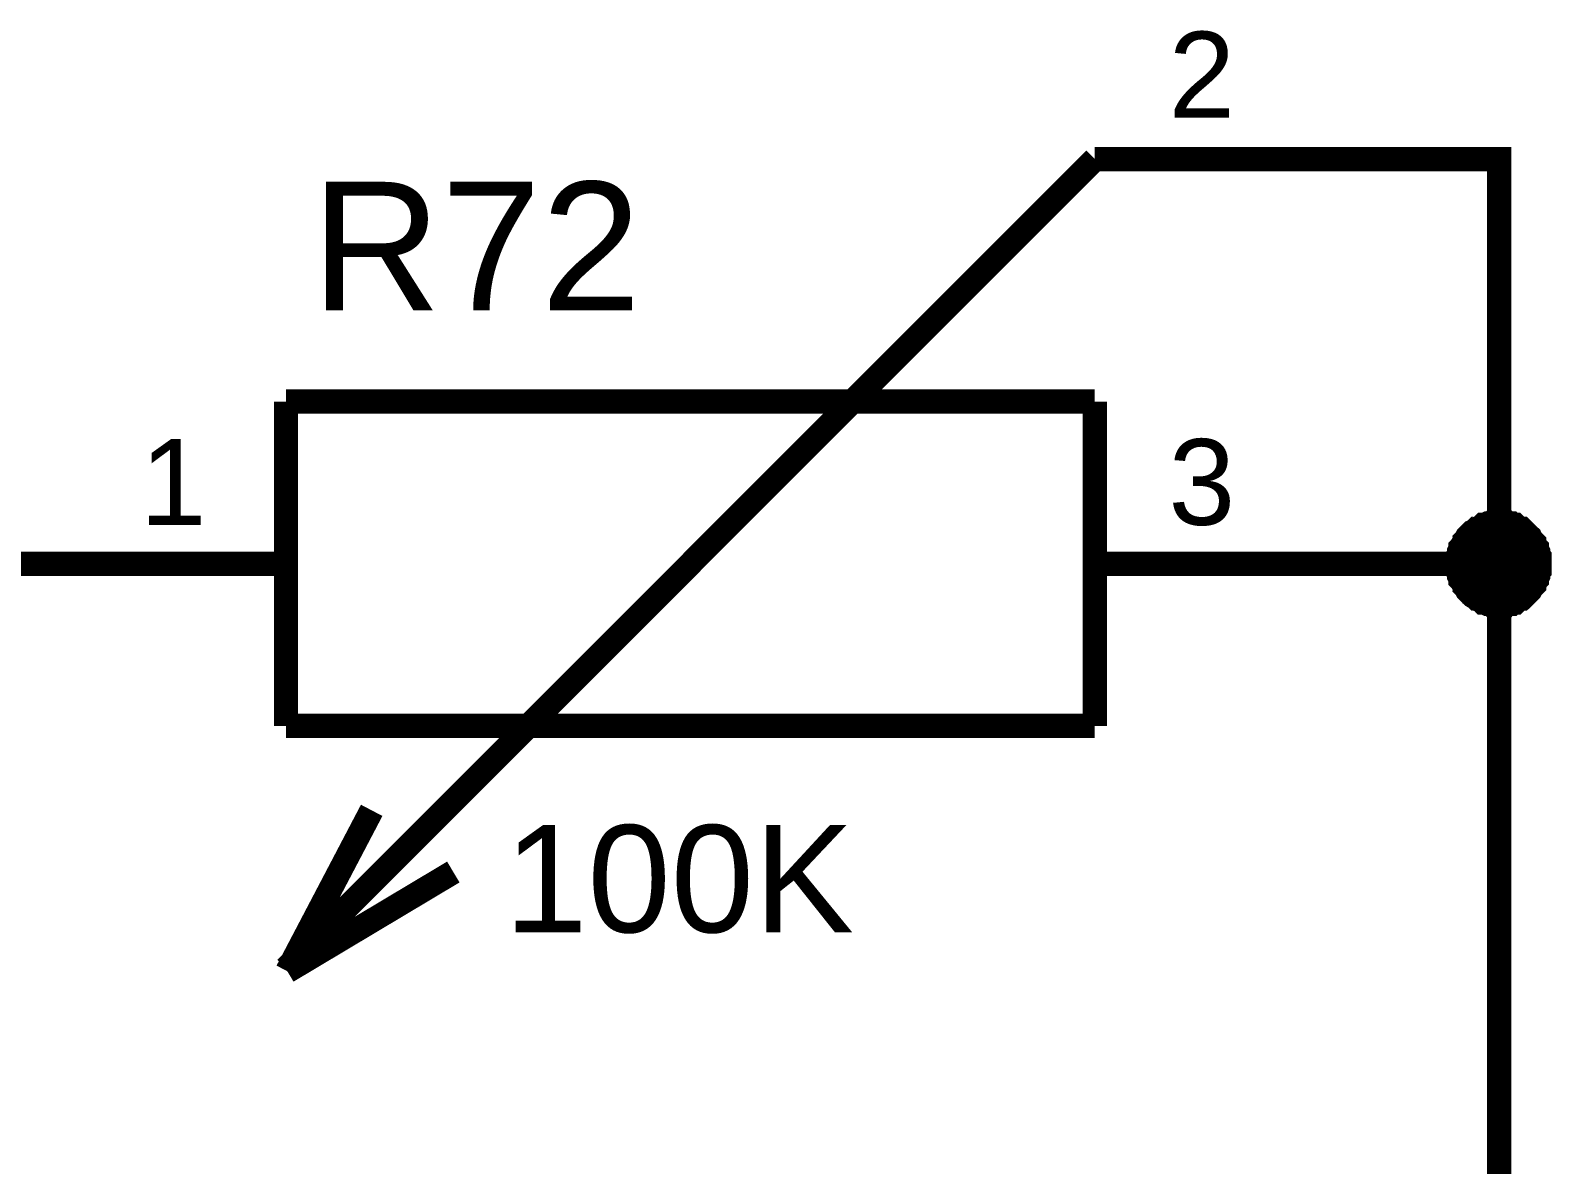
# Model space of a CAD drawing. Header units: millimetres. Extents: x -2024 to 917, y -725 to 13.
# Drawn here: x 803.76 to 822.56, y -343.72 to -329.7 of the extents above; entities that cross this region are included whole.
import ezdxf

# ---------------------------------------------------------------- set-up
doc = ezdxf.new("R2010")
doc.units = ezdxf.units.MM
doc.layers.add('Sheet', color=255, linetype='Continuous')
doc.styles.get("Standard").update_dxf_attribs({"font": 'arial.ttf'})

msp = doc.modelspace()

# ---------------------------------------------------------------- linework, layer by layer
at = {"layer": 'Sheet'}
for points, const_width in [([(816.918, -331.292), (806.922, -341.293)], 0.3), ([(816.918, -331.292), (819.418, -331.292)], 0.3), ([(821.917, -336.293), (821.917, -331.292), (819.418, -331.292)], 0.3), ([(806.922, -334.289), (806.922, -338.296)], 0.3), ([(806.922, -334.289), (816.918, -334.289)], 0.3), ([(816.918, -334.289), (816.918, -338.296)], 0.3), ([(821.404, -336.293), (821.404, -336.26), (821.404, -336.243), (821.404, -336.21), (821.42, -336.193), (821.42, -336.16), (821.42, -336.144), (821.437, -336.111), (821.437, -336.094), (821.453, -336.077), (821.47, -336.044), (821.487, -336.028), (821.487, -336.011), (821.503, -335.995), (821.52, -335.961), (821.536, -335.945), (821.553, -335.928), (821.569, -335.912), (821.586, -335.895), (821.619, -335.879), (821.636, -335.862), (821.652, -335.862), (821.669, -335.846), (821.702, -335.829), (821.718, -335.812), (821.735, -335.812), (821.768, -335.796), (821.784, -335.796), (821.818, -335.796), (821.834, -335.779), (821.867, -335.779), (821.884, -335.779), (821.917, -335.779)], 0.3), ([(821.404, -336.293), (821.404, -336.26), (821.404, -336.243), (821.404, -336.21), (821.42, -336.193), (821.42, -336.16), (821.42, -336.144), (821.437, -336.111), (821.437, -336.094), (821.453, -336.077), (821.47, -336.044), (821.487, -336.028), (821.487, -336.011), (821.503, -335.995), (821.52, -335.961), (821.536, -335.945), (821.553, -335.928), (821.569, -335.912), (821.586, -335.895), (821.619, -335.879), (821.636, -335.862), (821.652, -335.862), (821.669, -335.846), (821.702, -335.829), (821.718, -335.812), (821.735, -335.812), (821.768, -335.796), (821.784, -335.796), (821.818, -335.796), (821.834, -335.779), (821.867, -335.779), (821.884, -335.779), (821.917, -335.779)], 0.3), ([(821.404, -336.293), (821.404, -336.26), (821.404, -336.243), (821.404, -336.21), (821.42, -336.193), (821.42, -336.16), (821.42, -336.144), (821.437, -336.111), (821.437, -336.094), (821.453, -336.077), (821.47, -336.044), (821.487, -336.028), (821.487, -336.011), (821.503, -335.995), (821.52, -335.961), (821.536, -335.945), (821.553, -335.928), (821.569, -335.912), (821.586, -335.895), (821.619, -335.879), (821.636, -335.862), (821.652, -335.862), (821.669, -335.846), (821.702, -335.829), (821.718, -335.812), (821.735, -335.812), (821.768, -335.796), (821.784, -335.796), (821.818, -335.796), (821.834, -335.779), (821.867, -335.779), (821.884, -335.779), (821.917, -335.779)], 0.3), ([(821.404, -336.293), (821.404, -336.26), (821.404, -336.243), (821.404, -336.21), (821.42, -336.193), (821.42, -336.16), (821.42, -336.144), (821.437, -336.111), (821.437, -336.094), (821.453, -336.077), (821.47, -336.044), (821.487, -336.028), (821.487, -336.011), (821.503, -335.995), (821.52, -335.961), (821.536, -335.945), (821.553, -335.928), (821.569, -335.912), (821.586, -335.895), (821.619, -335.879), (821.636, -335.862), (821.652, -335.862), (821.669, -335.846), (821.702, -335.829), (821.718, -335.812), (821.735, -335.812), (821.768, -335.796), (821.784, -335.796), (821.818, -335.796), (821.834, -335.779), (821.867, -335.779), (821.884, -335.779), (821.917, -335.779)], 0.3), ([(821.404, -336.293), (821.404, -336.26), (821.404, -336.243), (821.404, -336.21), (821.42, -336.193), (821.42, -336.16), (821.42, -336.144), (821.437, -336.111), (821.437, -336.094), (821.453, -336.077), (821.47, -336.044), (821.487, -336.028), (821.487, -336.011), (821.503, -335.995), (821.52, -335.961), (821.536, -335.945), (821.553, -335.928), (821.569, -335.912), (821.586, -335.895), (821.619, -335.879), (821.636, -335.862), (821.652, -335.862), (821.669, -335.846), (821.702, -335.829), (821.718, -335.812), (821.735, -335.812), (821.768, -335.796), (821.784, -335.796), (821.818, -335.796), (821.834, -335.779), (821.867, -335.779), (821.884, -335.779), (821.917, -335.779)], 0.0991), ([(821.404, -336.293), (821.404, -336.26), (821.404, -336.243), (821.404, -336.21), (821.42, -336.193), (821.42, -336.16), (821.42, -336.144), (821.437, -336.111), (821.437, -336.094), (821.453, -336.077), (821.47, -336.044), (821.487, -336.028), (821.487, -336.011), (821.503, -335.995), (821.52, -335.961), (821.536, -335.945), (821.553, -335.928), (821.569, -335.912), (821.586, -335.895), (821.619, -335.879), (821.636, -335.862), (821.652, -335.862), (821.669, -335.846), (821.702, -335.829), (821.718, -335.812), (821.735, -335.812), (821.768, -335.796), (821.784, -335.796), (821.818, -335.796), (821.834, -335.779), (821.867, -335.779), (821.884, -335.779), (821.917, -335.779)], 0.0991), ([(821.404, -336.293), (821.404, -336.26), (821.404, -336.243), (821.404, -336.21), (821.42, -336.193), (821.42, -336.16), (821.42, -336.144), (821.437, -336.111), (821.437, -336.094), (821.453, -336.077), (821.47, -336.044), (821.487, -336.028), (821.487, -336.011), (821.503, -335.995), (821.52, -335.961), (821.536, -335.945), (821.553, -335.928), (821.569, -335.912), (821.586, -335.895), (821.619, -335.879), (821.636, -335.862), (821.652, -335.862), (821.669, -335.846), (821.702, -335.829), (821.718, -335.812), (821.735, -335.812), (821.768, -335.796), (821.784, -335.796), (821.818, -335.796), (821.834, -335.779), (821.867, -335.779), (821.884, -335.779), (821.917, -335.779)], 0.0991), ([(821.404, -336.293), (821.404, -336.26), (821.404, -336.243), (821.404, -336.21), (821.42, -336.193), (821.42, -336.16), (821.42, -336.144), (821.437, -336.111), (821.437, -336.094), (821.453, -336.077), (821.47, -336.044), (821.487, -336.028), (821.487, -336.011), (821.503, -335.995), (821.52, -335.961), (821.536, -335.945), (821.553, -335.928), (821.569, -335.912), (821.586, -335.895), (821.619, -335.879), (821.636, -335.862), (821.652, -335.862), (821.669, -335.846), (821.702, -335.829), (821.718, -335.812), (821.735, -335.812), (821.768, -335.796), (821.784, -335.796), (821.818, -335.796), (821.834, -335.779), (821.867, -335.779), (821.884, -335.779), (821.917, -335.779)], 0.0991), ([(821.917, -335.779), (821.917, -335.779)], 0.3), ([(821.917, -335.779), (821.95, -335.779), (821.967, -335.779), (822, -335.779), (822.016, -335.796), (822.049, -335.796), (822.066, -335.796), (822.082, -335.812), (822.115, -335.812), (822.132, -335.829), (822.149, -335.846), (822.182, -335.862), (822.198, -335.862), (822.215, -335.879), (822.231, -335.895), (822.248, -335.912), (822.264, -335.928), (822.281, -335.945), (822.298, -335.961), (822.314, -335.995), (822.331, -336.011), (822.347, -336.028), (822.347, -336.044), (822.364, -336.077), (822.38, -336.094), (822.38, -336.111), (822.397, -336.144), (822.397, -336.16), (822.397, -336.193), (822.413, -336.21), (822.413, -336.243), (822.413, -336.26), (822.413, -336.293)], 0.3), ([(821.917, -335.779), (821.917, -335.779)], 0.3), ([(821.917, -335.779), (821.95, -335.779), (821.967, -335.779), (822, -335.779), (822.016, -335.796), (822.049, -335.796), (822.066, -335.796), (822.082, -335.812), (822.115, -335.812), (822.132, -335.829), (822.149, -335.846), (822.182, -335.862), (822.198, -335.862), (822.215, -335.879), (822.231, -335.895), (822.248, -335.912), (822.264, -335.928), (822.281, -335.945), (822.298, -335.961), (822.314, -335.995), (822.331, -336.011), (822.347, -336.028), (822.347, -336.044), (822.364, -336.077), (822.38, -336.094), (822.38, -336.111), (822.397, -336.144), (822.397, -336.16), (822.397, -336.193), (822.413, -336.21), (822.413, -336.243), (822.413, -336.26), (822.413, -336.293)], 0.3), ([(821.917, -335.779), (821.917, -335.779)], 0.3), ([(821.917, -335.779), (821.95, -335.779), (821.967, -335.779), (822, -335.779), (822.016, -335.796), (822.049, -335.796), (822.066, -335.796), (822.082, -335.812), (822.115, -335.812), (822.132, -335.829), (822.149, -335.846), (822.182, -335.862), (822.198, -335.862), (822.215, -335.879), (822.231, -335.895), (822.248, -335.912), (822.264, -335.928), (822.281, -335.945), (822.298, -335.961), (822.314, -335.995), (822.331, -336.011), (822.347, -336.028), (822.347, -336.044), (822.364, -336.077), (822.38, -336.094), (822.38, -336.111), (822.397, -336.144), (822.397, -336.16), (822.397, -336.193), (822.413, -336.21), (822.413, -336.243), (822.413, -336.26), (822.413, -336.293)], 0.3), ([(821.917, -335.779), (821.917, -335.779)], 0.3), ([(821.917, -335.779), (821.95, -335.779), (821.967, -335.779), (822, -335.779), (822.016, -335.796), (822.049, -335.796), (822.066, -335.796), (822.082, -335.812), (822.115, -335.812), (822.132, -335.829), (822.149, -335.846), (822.182, -335.862), (822.198, -335.862), (822.215, -335.879), (822.231, -335.895), (822.248, -335.912), (822.264, -335.928), (822.281, -335.945), (822.298, -335.961), (822.314, -335.995), (822.331, -336.011), (822.347, -336.028), (822.347, -336.044), (822.364, -336.077), (822.38, -336.094), (822.38, -336.111), (822.397, -336.144), (822.397, -336.16), (822.397, -336.193), (822.413, -336.21), (822.413, -336.243), (822.413, -336.26), (822.413, -336.293)], 0.3), ([(821.917, -335.779), (821.917, -335.779)], 0.0991), ([(821.917, -335.779), (821.95, -335.779), (821.967, -335.779), (822, -335.779), (822.016, -335.796), (822.049, -335.796), (822.066, -335.796), (822.082, -335.812), (822.115, -335.812), (822.132, -335.829), (822.149, -335.846), (822.182, -335.862), (822.198, -335.862), (822.215, -335.879), (822.231, -335.895), (822.248, -335.912), (822.264, -335.928), (822.281, -335.945), (822.298, -335.961), (822.314, -335.995), (822.331, -336.011), (822.347, -336.028), (822.347, -336.044), (822.364, -336.077), (822.38, -336.094), (822.38, -336.111), (822.397, -336.144), (822.397, -336.16), (822.397, -336.193), (822.413, -336.21), (822.413, -336.243), (822.413, -336.26), (822.413, -336.293)], 0.0991), ([(821.917, -335.779), (821.917, -335.779)], 0.0991), ([(821.917, -335.779), (821.95, -335.779), (821.967, -335.779), (822, -335.779), (822.016, -335.796), (822.049, -335.796), (822.066, -335.796), (822.082, -335.812), (822.115, -335.812), (822.132, -335.829), (822.149, -335.846), (822.182, -335.862), (822.198, -335.862), (822.215, -335.879), (822.231, -335.895), (822.248, -335.912), (822.264, -335.928), (822.281, -335.945), (822.298, -335.961), (822.314, -335.995), (822.331, -336.011), (822.347, -336.028), (822.347, -336.044), (822.364, -336.077), (822.38, -336.094), (822.38, -336.111), (822.397, -336.144), (822.397, -336.16), (822.397, -336.193), (822.413, -336.21), (822.413, -336.243), (822.413, -336.26), (822.413, -336.293)], 0.0991), ([(821.917, -335.779), (821.917, -335.779)], 0.0991), ([(821.917, -335.779), (821.95, -335.779), (821.967, -335.779), (822, -335.779), (822.016, -335.796), (822.049, -335.796), (822.066, -335.796), (822.082, -335.812), (822.115, -335.812), (822.132, -335.829), (822.149, -335.846), (822.182, -335.862), (822.198, -335.862), (822.215, -335.879), (822.231, -335.895), (822.248, -335.912), (822.264, -335.928), (822.281, -335.945), (822.298, -335.961), (822.314, -335.995), (822.331, -336.011), (822.347, -336.028), (822.347, -336.044), (822.364, -336.077), (822.38, -336.094), (822.38, -336.111), (822.397, -336.144), (822.397, -336.16), (822.397, -336.193), (822.413, -336.21), (822.413, -336.243), (822.413, -336.26), (822.413, -336.293)], 0.0991), ([(821.917, -335.779), (821.917, -335.779)], 0.0991), ([(821.917, -335.779), (821.95, -335.779), (821.967, -335.779), (822, -335.779), (822.016, -335.796), (822.049, -335.796), (822.066, -335.796), (822.082, -335.812), (822.115, -335.812), (822.132, -335.829), (822.149, -335.846), (822.182, -335.862), (822.198, -335.862), (822.215, -335.879), (822.231, -335.895), (822.248, -335.912), (822.264, -335.928), (822.281, -335.945), (822.298, -335.961), (822.314, -335.995), (822.331, -336.011), (822.347, -336.028), (822.347, -336.044), (822.364, -336.077), (822.38, -336.094), (822.38, -336.111), (822.397, -336.144), (822.397, -336.16), (822.397, -336.193), (822.413, -336.21), (822.413, -336.243), (822.413, -336.26), (822.413, -336.293)], 0.0991), ([(819.418, -336.293), (821.917, -336.293), (821.917, -351.295), (811.92, -351.295), (799.424, -351.295)], 0.3), ([(801.923, -336.293), (804.422, -336.293)], 0.3), ([(806.922, -336.293), (804.422, -336.293)], 0.3), ([(816.918, -336.293), (819.418, -336.293)], 0.3), ([(821.917, -336.806), (821.884, -336.806), (821.867, -336.806), (821.834, -336.806), (821.818, -336.789), (821.784, -336.789), (821.768, -336.789), (821.735, -336.773), (821.718, -336.773), (821.702, -336.756), (821.669, -336.74), (821.652, -336.723), (821.636, -336.723), (821.619, -336.707), (821.586, -336.69), (821.569, -336.674), (821.553, -336.657), (821.536, -336.64), (821.52, -336.624), (821.503, -336.591), (821.487, -336.574), (821.487, -336.558), (821.47, -336.541), (821.453, -336.508), (821.437, -336.491), (821.437, -336.475), (821.42, -336.442), (821.42, -336.425), (821.42, -336.392), (821.404, -336.375), (821.404, -336.342), (821.404, -336.326), (821.404, -336.293)], 0.3), ([(821.404, -336.293), (821.404, -336.293)], 0.3), ([(821.917, -336.806), (821.884, -336.806), (821.867, -336.806), (821.834, -336.806), (821.818, -336.789), (821.784, -336.789), (821.768, -336.789), (821.735, -336.773), (821.718, -336.773), (821.702, -336.756), (821.669, -336.74), (821.652, -336.723), (821.636, -336.723), (821.619, -336.707), (821.586, -336.69), (821.569, -336.674), (821.553, -336.657), (821.536, -336.64), (821.52, -336.624), (821.503, -336.591), (821.487, -336.574), (821.487, -336.558), (821.47, -336.541), (821.453, -336.508), (821.437, -336.491), (821.437, -336.475), (821.42, -336.442), (821.42, -336.425), (821.42, -336.392), (821.404, -336.375), (821.404, -336.342), (821.404, -336.326), (821.404, -336.293)], 0.3), ([(821.404, -336.293), (821.404, -336.293)], 0.3), ([(821.917, -336.806), (821.884, -336.806), (821.867, -336.806), (821.834, -336.806), (821.818, -336.789), (821.784, -336.789), (821.768, -336.789), (821.735, -336.773), (821.718, -336.773), (821.702, -336.756), (821.669, -336.74), (821.652, -336.723), (821.636, -336.723), (821.619, -336.707), (821.586, -336.69), (821.569, -336.674), (821.553, -336.657), (821.536, -336.64), (821.52, -336.624), (821.503, -336.591), (821.487, -336.574), (821.487, -336.558), (821.47, -336.541), (821.453, -336.508), (821.437, -336.491), (821.437, -336.475), (821.42, -336.442), (821.42, -336.425), (821.42, -336.392), (821.404, -336.375), (821.404, -336.342), (821.404, -336.326), (821.404, -336.293)], 0.3), ([(821.404, -336.293), (821.404, -336.293)], 0.3), ([(821.917, -336.806), (821.884, -336.806), (821.867, -336.806), (821.834, -336.806), (821.818, -336.789), (821.784, -336.789), (821.768, -336.789), (821.735, -336.773), (821.718, -336.773), (821.702, -336.756), (821.669, -336.74), (821.652, -336.723), (821.636, -336.723), (821.619, -336.707), (821.586, -336.69), (821.569, -336.674), (821.553, -336.657), (821.536, -336.64), (821.52, -336.624), (821.503, -336.591), (821.487, -336.574), (821.487, -336.558), (821.47, -336.541), (821.453, -336.508), (821.437, -336.491), (821.437, -336.475), (821.42, -336.442), (821.42, -336.425), (821.42, -336.392), (821.404, -336.375), (821.404, -336.342), (821.404, -336.326), (821.404, -336.293)], 0.3), ([(821.404, -336.293), (821.404, -336.293)], 0.3), ([(822.413, -336.293), (822.413, -336.326), (822.413, -336.342), (822.413, -336.375), (822.397, -336.392), (822.397, -336.425), (822.397, -336.442), (822.38, -336.475), (822.38, -336.491), (822.364, -336.508), (822.347, -336.541), (822.347, -336.558), (822.331, -336.574), (822.314, -336.591), (822.298, -336.624), (822.281, -336.64), (822.264, -336.657), (822.248, -336.674), (822.231, -336.69), (822.215, -336.707), (822.198, -336.723), (822.182, -336.723), (822.149, -336.74), (822.132, -336.756), (822.115, -336.773), (822.082, -336.773), (822.066, -336.789), (822.049, -336.789), (822.016, -336.789), (822, -336.806), (821.967, -336.806), (821.95, -336.806), (821.917, -336.806)], 0.3), ([(822.413, -336.293), (822.413, -336.326), (822.413, -336.342), (822.413, -336.375), (822.397, -336.392), (822.397, -336.425), (822.397, -336.442), (822.38, -336.475), (822.38, -336.491), (822.364, -336.508), (822.347, -336.541), (822.347, -336.558), (822.331, -336.574), (822.314, -336.591), (822.298, -336.624), (822.281, -336.64), (822.264, -336.657), (822.248, -336.674), (822.231, -336.69), (822.215, -336.707), (822.198, -336.723), (822.182, -336.723), (822.149, -336.74), (822.132, -336.756), (822.115, -336.773), (822.082, -336.773), (822.066, -336.789), (822.049, -336.789), (822.016, -336.789), (822, -336.806), (821.967, -336.806), (821.95, -336.806), (821.917, -336.806)], 0.3), ([(822.413, -336.293), (822.413, -336.326), (822.413, -336.342), (822.413, -336.375), (822.397, -336.392), (822.397, -336.425), (822.397, -336.442), (822.38, -336.475), (822.38, -336.491), (822.364, -336.508), (822.347, -336.541), (822.347, -336.558), (822.331, -336.574), (822.314, -336.591), (822.298, -336.624), (822.281, -336.64), (822.264, -336.657), (822.248, -336.674), (822.231, -336.69), (822.215, -336.707), (822.198, -336.723), (822.182, -336.723), (822.149, -336.74), (822.132, -336.756), (822.115, -336.773), (822.082, -336.773), (822.066, -336.789), (822.049, -336.789), (822.016, -336.789), (822, -336.806), (821.967, -336.806), (821.95, -336.806), (821.917, -336.806)], 0.3), ([(822.413, -336.293), (822.413, -336.326), (822.413, -336.342), (822.413, -336.375), (822.397, -336.392), (822.397, -336.425), (822.397, -336.442), (822.38, -336.475), (822.38, -336.491), (822.364, -336.508), (822.347, -336.541), (822.347, -336.558), (822.331, -336.574), (822.314, -336.591), (822.298, -336.624), (822.281, -336.64), (822.264, -336.657), (822.248, -336.674), (822.231, -336.69), (822.215, -336.707), (822.198, -336.723), (822.182, -336.723), (822.149, -336.74), (822.132, -336.756), (822.115, -336.773), (822.082, -336.773), (822.066, -336.789), (822.049, -336.789), (822.016, -336.789), (822, -336.806), (821.967, -336.806), (821.95, -336.806), (821.917, -336.806)], 0.3), ([(822.413, -336.293), (822.413, -336.293), (822.413, -336.293), (822.413, -336.293), (822.413, -336.293), (822.413, -336.293), (822.413, -336.293), (822.413, -336.293), (822.413, -336.293), (822.413, -336.293), (822.413, -336.293), (822.413, -336.293), (822.413, -336.293), (822.413, -336.293), (822.413, -336.293), (822.413, -336.293), (822.413, -336.293), (822.413, -336.293), (822.413, -336.293), (822.413, -336.293), (822.413, -336.293), (822.413, -336.293), (822.413, -336.293), (822.413, -336.293), (822.413, -336.293), (822.413, -336.293), (822.413, -336.293), (822.413, -336.293), (822.413, -336.293), (822.413, -336.293), (822.413, -336.293), (822.413, -336.293), (822.413, -336.293)], 0.3), ([(822.413, -336.293), (822.413, -336.293)], 0.3), ([(822.413, -336.293), (822.413, -336.293), (822.413, -336.293), (822.413, -336.293), (822.413, -336.293), (822.413, -336.293), (822.413, -336.293), (822.413, -336.293), (822.413, -336.293), (822.413, -336.293), (822.413, -336.293), (822.413, -336.293), (822.413, -336.293), (822.413, -336.293), (822.413, -336.293), (822.413, -336.293), (822.413, -336.293), (822.413, -336.293), (822.413, -336.293), (822.413, -336.293), (822.413, -336.293), (822.413, -336.293), (822.413, -336.293), (822.413, -336.293), (822.413, -336.293), (822.413, -336.293), (822.413, -336.293), (822.413, -336.293), (822.413, -336.293), (822.413, -336.293), (822.413, -336.293), (822.413, -336.293), (822.413, -336.293)], 0.3), ([(822.413, -336.293), (822.413, -336.293)], 0.3), ([(822.413, -336.293), (822.413, -336.293), (822.413, -336.293), (822.413, -336.293), (822.413, -336.293), (822.413, -336.293), (822.413, -336.293), (822.413, -336.293), (822.413, -336.293), (822.413, -336.293), (822.413, -336.293), (822.413, -336.293), (822.413, -336.293), (822.413, -336.293), (822.413, -336.293), (822.413, -336.293), (822.413, -336.293), (822.413, -336.293), (822.413, -336.293), (822.413, -336.293), (822.413, -336.293), (822.413, -336.293), (822.413, -336.293), (822.413, -336.293), (822.413, -336.293), (822.413, -336.293), (822.413, -336.293), (822.413, -336.293), (822.413, -336.293), (822.413, -336.293), (822.413, -336.293), (822.413, -336.293), (822.413, -336.293)], 0.3), ([(822.413, -336.293), (822.413, -336.293)], 0.3), ([(822.413, -336.293), (822.413, -336.293), (822.413, -336.293), (822.413, -336.293), (822.413, -336.293), (822.413, -336.293), (822.413, -336.293), (822.413, -336.293), (822.413, -336.293), (822.413, -336.293), (822.413, -336.293), (822.413, -336.293), (822.413, -336.293), (822.413, -336.293), (822.413, -336.293), (822.413, -336.293), (822.413, -336.293), (822.413, -336.293), (822.413, -336.293), (822.413, -336.293), (822.413, -336.293), (822.413, -336.293), (822.413, -336.293), (822.413, -336.293), (822.413, -336.293), (822.413, -336.293), (822.413, -336.293), (822.413, -336.293), (822.413, -336.293), (822.413, -336.293), (822.413, -336.293), (822.413, -336.293), (822.413, -336.293)], 0.3), ([(822.413, -336.293), (822.413, -336.293)], 0.3), ([(821.917, -336.806), (821.884, -336.806), (821.867, -336.806), (821.834, -336.806), (821.818, -336.789), (821.784, -336.789), (821.768, -336.789), (821.735, -336.773), (821.718, -336.773), (821.702, -336.756), (821.669, -336.74), (821.652, -336.723), (821.636, -336.723), (821.619, -336.707), (821.586, -336.69), (821.569, -336.674), (821.553, -336.657), (821.536, -336.64), (821.52, -336.624), (821.503, -336.591), (821.487, -336.574), (821.487, -336.558), (821.47, -336.541), (821.453, -336.508), (821.437, -336.491), (821.437, -336.475), (821.42, -336.442), (821.42, -336.425), (821.42, -336.392), (821.404, -336.375), (821.404, -336.342), (821.404, -336.326), (821.404, -336.293)], 0.0991), ([(821.404, -336.293), (821.404, -336.293)], 0.0991), ([(821.917, -336.806), (821.884, -336.806), (821.867, -336.806), (821.834, -336.806), (821.818, -336.789), (821.784, -336.789), (821.768, -336.789), (821.735, -336.773), (821.718, -336.773), (821.702, -336.756), (821.669, -336.74), (821.652, -336.723), (821.636, -336.723), (821.619, -336.707), (821.586, -336.69), (821.569, -336.674), (821.553, -336.657), (821.536, -336.64), (821.52, -336.624), (821.503, -336.591), (821.487, -336.574), (821.487, -336.558), (821.47, -336.541), (821.453, -336.508), (821.437, -336.491), (821.437, -336.475), (821.42, -336.442), (821.42, -336.425), (821.42, -336.392), (821.404, -336.375), (821.404, -336.342), (821.404, -336.326), (821.404, -336.293)], 0.0991), ([(821.404, -336.293), (821.404, -336.293)], 0.0991), ([(821.917, -336.806), (821.884, -336.806), (821.867, -336.806), (821.834, -336.806), (821.818, -336.789), (821.784, -336.789), (821.768, -336.789), (821.735, -336.773), (821.718, -336.773), (821.702, -336.756), (821.669, -336.74), (821.652, -336.723), (821.636, -336.723), (821.619, -336.707), (821.586, -336.69), (821.569, -336.674), (821.553, -336.657), (821.536, -336.64), (821.52, -336.624), (821.503, -336.591), (821.487, -336.574), (821.487, -336.558), (821.47, -336.541), (821.453, -336.508), (821.437, -336.491), (821.437, -336.475), (821.42, -336.442), (821.42, -336.425), (821.42, -336.392), (821.404, -336.375), (821.404, -336.342), (821.404, -336.326), (821.404, -336.293)], 0.0991), ([(821.404, -336.293), (821.404, -336.293)], 0.0991), ([(821.917, -336.806), (821.884, -336.806), (821.867, -336.806), (821.834, -336.806), (821.818, -336.789), (821.784, -336.789), (821.768, -336.789), (821.735, -336.773), (821.718, -336.773), (821.702, -336.756), (821.669, -336.74), (821.652, -336.723), (821.636, -336.723), (821.619, -336.707), (821.586, -336.69), (821.569, -336.674), (821.553, -336.657), (821.536, -336.64), (821.52, -336.624), (821.503, -336.591), (821.487, -336.574), (821.487, -336.558), (821.47, -336.541), (821.453, -336.508), (821.437, -336.491), (821.437, -336.475), (821.42, -336.442), (821.42, -336.425), (821.42, -336.392), (821.404, -336.375), (821.404, -336.342), (821.404, -336.326), (821.404, -336.293)], 0.0991), ([(821.404, -336.293), (821.404, -336.293)], 0.0991), ([(822.413, -336.293), (822.413, -336.326), (822.413, -336.342), (822.413, -336.375), (822.397, -336.392), (822.397, -336.425), (822.397, -336.442), (822.38, -336.475), (822.38, -336.491), (822.364, -336.508), (822.347, -336.541), (822.347, -336.558), (822.331, -336.574), (822.314, -336.591), (822.298, -336.624), (822.281, -336.64), (822.264, -336.657), (822.248, -336.674), (822.231, -336.69), (822.215, -336.707), (822.198, -336.723), (822.182, -336.723), (822.149, -336.74), (822.132, -336.756), (822.115, -336.773), (822.082, -336.773), (822.066, -336.789), (822.049, -336.789), (822.016, -336.789), (822, -336.806), (821.967, -336.806), (821.95, -336.806), (821.917, -336.806)], 0.0991), ([(822.413, -336.293), (822.413, -336.326), (822.413, -336.342), (822.413, -336.375), (822.397, -336.392), (822.397, -336.425), (822.397, -336.442), (822.38, -336.475), (822.38, -336.491), (822.364, -336.508), (822.347, -336.541), (822.347, -336.558), (822.331, -336.574), (822.314, -336.591), (822.298, -336.624), (822.281, -336.64), (822.264, -336.657), (822.248, -336.674), (822.231, -336.69), (822.215, -336.707), (822.198, -336.723), (822.182, -336.723), (822.149, -336.74), (822.132, -336.756), (822.115, -336.773), (822.082, -336.773), (822.066, -336.789), (822.049, -336.789), (822.016, -336.789), (822, -336.806), (821.967, -336.806), (821.95, -336.806), (821.917, -336.806)], 0.0991), ([(822.413, -336.293), (822.413, -336.326), (822.413, -336.342), (822.413, -336.375), (822.397, -336.392), (822.397, -336.425), (822.397, -336.442), (822.38, -336.475), (822.38, -336.491), (822.364, -336.508), (822.347, -336.541), (822.347, -336.558), (822.331, -336.574), (822.314, -336.591), (822.298, -336.624), (822.281, -336.64), (822.264, -336.657), (822.248, -336.674), (822.231, -336.69), (822.215, -336.707), (822.198, -336.723), (822.182, -336.723), (822.149, -336.74), (822.132, -336.756), (822.115, -336.773), (822.082, -336.773), (822.066, -336.789), (822.049, -336.789), (822.016, -336.789), (822, -336.806), (821.967, -336.806), (821.95, -336.806), (821.917, -336.806)], 0.0991), ([(822.413, -336.293), (822.413, -336.326), (822.413, -336.342), (822.413, -336.375), (822.397, -336.392), (822.397, -336.425), (822.397, -336.442), (822.38, -336.475), (822.38, -336.491), (822.364, -336.508), (822.347, -336.541), (822.347, -336.558), (822.331, -336.574), (822.314, -336.591), (822.298, -336.624), (822.281, -336.64), (822.264, -336.657), (822.248, -336.674), (822.231, -336.69), (822.215, -336.707), (822.198, -336.723), (822.182, -336.723), (822.149, -336.74), (822.132, -336.756), (822.115, -336.773), (822.082, -336.773), (822.066, -336.789), (822.049, -336.789), (822.016, -336.789), (822, -336.806), (821.967, -336.806), (821.95, -336.806), (821.917, -336.806)], 0.0991), ([(822.413, -336.293), (822.413, -336.293), (822.413, -336.293), (822.413, -336.293), (822.413, -336.293), (822.413, -336.293), (822.413, -336.293), (822.413, -336.293), (822.413, -336.293), (822.413, -336.293), (822.413, -336.293), (822.413, -336.293), (822.413, -336.293), (822.413, -336.293), (822.413, -336.293), (822.413, -336.293), (822.413, -336.293), (822.413, -336.293), (822.413, -336.293), (822.413, -336.293), (822.413, -336.293), (822.413, -336.293), (822.413, -336.293), (822.413, -336.293), (822.413, -336.293), (822.413, -336.293), (822.413, -336.293), (822.413, -336.293), (822.413, -336.293), (822.413, -336.293), (822.413, -336.293), (822.413, -336.293), (822.413, -336.293)], 0.0991), ([(822.413, -336.293), (822.413, -336.293)], 0.0991), ([(822.413, -336.293), (822.413, -336.293), (822.413, -336.293), (822.413, -336.293), (822.413, -336.293), (822.413, -336.293), (822.413, -336.293), (822.413, -336.293), (822.413, -336.293), (822.413, -336.293), (822.413, -336.293), (822.413, -336.293), (822.413, -336.293), (822.413, -336.293), (822.413, -336.293), (822.413, -336.293), (822.413, -336.293), (822.413, -336.293), (822.413, -336.293), (822.413, -336.293), (822.413, -336.293), (822.413, -336.293), (822.413, -336.293), (822.413, -336.293), (822.413, -336.293), (822.413, -336.293), (822.413, -336.293), (822.413, -336.293), (822.413, -336.293), (822.413, -336.293), (822.413, -336.293), (822.413, -336.293), (822.413, -336.293)], 0.0991), ([(822.413, -336.293), (822.413, -336.293)], 0.0991), ([(822.413, -336.293), (822.413, -336.293), (822.413, -336.293), (822.413, -336.293), (822.413, -336.293), (822.413, -336.293), (822.413, -336.293), (822.413, -336.293), (822.413, -336.293), (822.413, -336.293), (822.413, -336.293), (822.413, -336.293), (822.413, -336.293), (822.413, -336.293), (822.413, -336.293), (822.413, -336.293), (822.413, -336.293), (822.413, -336.293), (822.413, -336.293), (822.413, -336.293), (822.413, -336.293), (822.413, -336.293), (822.413, -336.293), (822.413, -336.293), (822.413, -336.293), (822.413, -336.293), (822.413, -336.293), (822.413, -336.293), (822.413, -336.293), (822.413, -336.293), (822.413, -336.293), (822.413, -336.293), (822.413, -336.293)], 0.0991), ([(822.413, -336.293), (822.413, -336.293)], 0.0991), ([(822.413, -336.293), (822.413, -336.293), (822.413, -336.293), (822.413, -336.293), (822.413, -336.293), (822.413, -336.293), (822.413, -336.293), (822.413, -336.293), (822.413, -336.293), (822.413, -336.293), (822.413, -336.293), (822.413, -336.293), (822.413, -336.293), (822.413, -336.293), (822.413, -336.293), (822.413, -336.293), (822.413, -336.293), (822.413, -336.293), (822.413, -336.293), (822.413, -336.293), (822.413, -336.293), (822.413, -336.293), (822.413, -336.293), (822.413, -336.293), (822.413, -336.293), (822.413, -336.293), (822.413, -336.293), (822.413, -336.293), (822.413, -336.293), (822.413, -336.293), (822.413, -336.293), (822.413, -336.293), (822.413, -336.293)], 0.0991), ([(822.413, -336.293), (822.413, -336.293)], 0.0991), ([(806.922, -338.296), (816.918, -338.296)], 0.3), ([(806.938, -341.327), (807.981, -339.339)], 0.3), ([(806.938, -341.327), (808.99, -340.101)], 0.3)]:
    msp.add_lwpolyline(points, dxfattribs=dict(at, const_width=const_width))
at = {"layer": 'Sheet', "const_width": 0.508}
msp.add_lwpolyline([(821.689, -336.286, 1), (822.197, -336.286, 1)], format="xyb", close=True, dxfattribs=at)

# ---------------------------------------------------------------- texts
at = {"layer": 'Sheet'}
for s, height, p in [('2', 1.06, (817.829, -330.779)), ('R72', 1.5897, (807.236, -333.163)), ('1', 1.06, (805.118, -335.812)), ('3', 1.06, (817.829, -335.812)), ('100K', 1.3247, (809.619, -340.846))]:
    msp.add_text(s, height=height, dxfattribs=at).set_placement(p)

doc.saveas('drawing.dxf')
